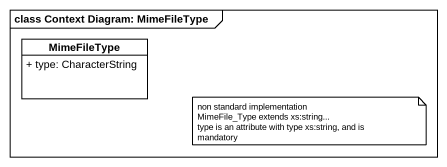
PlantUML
@startuml
mainframe class Context Diagram: MimeFileType
hide circle
hide empty members
skinparam classAttributeIconSize 0
class MimeFileType {
  + type: CharacterString
}
note as N1
  non standard implementation
  MimeFile_Type extends xs:string...
  type is an attribute with type xs:string, and is mandatory
end note
@enduml
